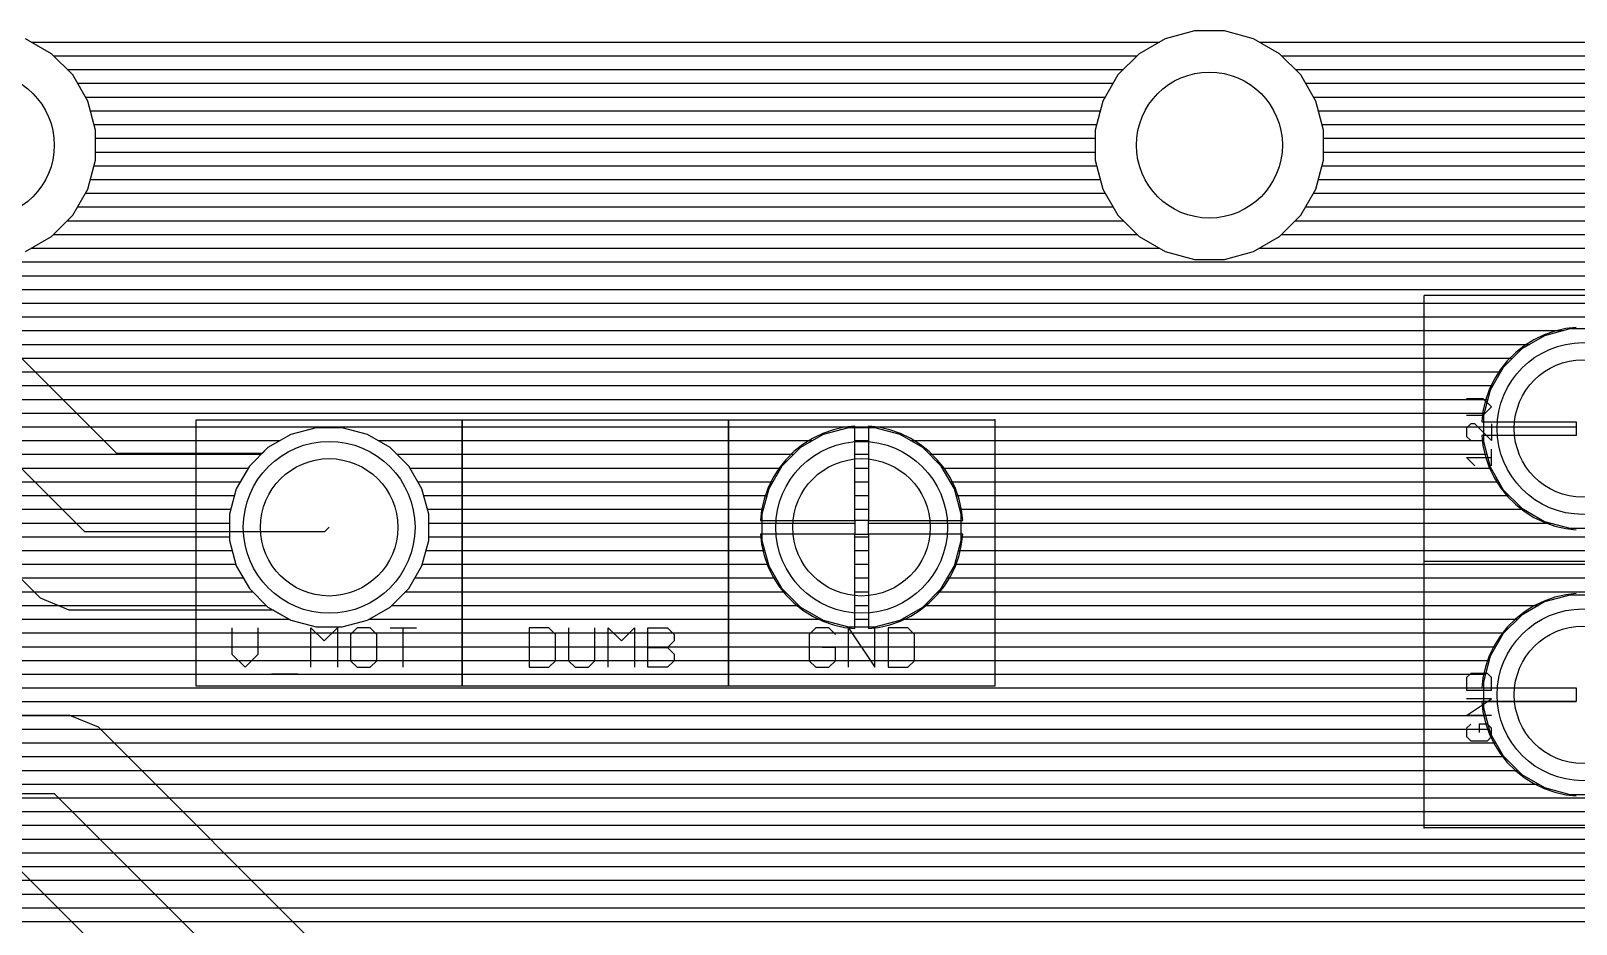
# Model space of a CAD drawing. Extents: x 0 to 5.05, y 0 to 8.75.
# Drawn here: x 1.378 to 3.177, y 2.093 to 3.133 of the extents above; entities that cross this region are included whole.
import ezdxf

# ---------------------------------------------------------------- set-up
doc = ezdxf.new("R2010")
doc.units = 0
for name, color, linetype in [('1', 22, 'CONTINUOUS'), ('16', 175, 'CONTINUOUS'), ('17', 82, 'CONTINUOUS'), ('20', 6, 'CONTINUOUS'), ('21', 253, 'CONTINUOUS'), ('23', 7, 'CONTINUOUS'), ('44', 253, 'CONTINUOUS'), ('51', 253, 'CONTINUOUS')]:
    doc.layers.add(name, color=color, linetype=linetype)

# ---------------------------------------------------------------- blocks, each defined once
blk = doc.blocks.new('ROUNDP')
blk.add_circle((0, 0), 0.5)

msp = doc.modelspace()

# ---------------------------------------------------------------- linework, layer by layer
at = {"layer": '1'}
for p, q in [((2.73249, 3.133), (2.698664, 3.123936)), ((2.76751, 3.133), (2.73249, 3.133)), ((2.801336, 3.123936), (2.76751, 3.133)), ((1.401664, 3.106426), (1.371336, 3.123936)), ((1.378154, 3.12), (2.691846, 3.12)), ((2.698664, 3.123936), (2.668336, 3.106426)), ((2.831664, 3.106426), (2.801336, 3.123936)), ((2.808154, 3.12), (4.334, 3.12)), ((1.426426, 3.081664), (1.401664, 3.106426)), ((1.40409, 3.104), (2.66591, 3.104)), ((2.668336, 3.106426), (2.643573, 3.081664)), ((2.856426, 3.081664), (2.831664, 3.106426)), ((2.83409, 3.104), (4.334, 3.104)), ((1.42009, 3.088), (2.64991, 3.088)), ((1.443936, 3.051336), (1.426426, 3.081664)), ((2.643573, 3.081664), (2.626064, 3.051336)), ((2.85009, 3.088), (4.334, 3.088)), ((2.873936, 3.051336), (2.856426, 3.081664)), ((1.432006, 3.072), (2.637994, 3.072)), ((2.862006, 3.072), (4.334, 3.072)), ((1.441243, 3.056), (2.628757, 3.056)), ((1.453, 3.01751), (1.443936, 3.051336)), ((2.626064, 3.051336), (2.617, 3.01751)), ((2.871243, 3.056), (4.334, 3.056)), ((2.883, 3.01751), (2.873936, 3.051336)), ((1.446974, 3.04), (2.623026, 3.04)), ((1.451261, 3.024), (2.618739, 3.024)), ((2.876974, 3.04), (4.334, 3.04)), ((2.881261, 3.024), (4.334, 3.024)), ((1.453, 2.98249), (1.453, 3.01751)), ((1.453, 3.008), (2.617, 3.008)), ((2.617, 3.01751), (2.617, 2.98249)), ((2.883, 2.98249), (2.883, 3.01751)), ((2.883, 3.008), (4.334, 3.008)), ((1.453, 2.992), (2.617, 2.992)), ((2.883, 2.992), (4.334, 2.992)), ((1.443936, 2.948664), (1.453, 2.98249)), ((1.451261, 2.976), (2.618739, 2.976)), ((2.617, 2.98249), (2.626064, 2.948664)), ((2.873936, 2.948664), (2.883, 2.98249)), ((2.881261, 2.976), (4.334, 2.976)), ((1.446974, 2.96), (2.623026, 2.96)), ((2.876974, 2.96), (4.334, 2.96)), ((1.426426, 2.918336), (1.443936, 2.948664)), ((1.441243, 2.944), (2.628756, 2.944)), ((2.626064, 2.948664), (2.643573, 2.918336)), ((2.856426, 2.918336), (2.873936, 2.948664)), ((2.871243, 2.944), (4.334, 2.944)), ((1.401664, 2.893573), (1.426426, 2.918336)), ((1.432006, 2.928), (2.637994, 2.928)), ((2.643573, 2.918336), (2.668336, 2.893573)), ((2.831664, 2.893573), (2.856426, 2.918336)), ((2.862006, 2.928), (4.334, 2.928)), ((1.42009, 2.912), (2.649909, 2.912)), ((2.85009, 2.912), (4.334, 2.912)), ((1.371336, 2.876064), (1.401664, 2.893573)), ((1.378154, 2.88), (2.691846, 2.88)), ((1.40409, 2.896), (2.665909, 2.896)), ((2.668336, 2.893573), (2.698664, 2.876064)), ((2.801336, 2.876064), (2.831664, 2.893573)), ((2.808154, 2.88), (4.334, 2.88)), ((2.83409, 2.896), (4.334, 2.896)), ((0.751, 2.864), (4.334, 2.864)), ((2.698664, 2.876064), (2.73249, 2.867)), ((2.73249, 2.867), (2.76751, 2.867)), ((2.76751, 2.867), (2.801336, 2.876064)), ((0.750537, 2.848), (4.334, 2.848)), ((0.74625, 2.832), (4.334, 2.832)), ((0.740655, 2.816), (4.334, 2.816)), ((0.731417, 2.8), (4.334, 2.8)), ((0.718049, 2.784), (3.15418, 2.784)), ((3.127831, 2.773439), (3.116609, 2.766388)), ((3.139772, 2.779189), (3.127831, 2.773439)), ((3.152282, 2.783567), (3.139772, 2.779189)), ((3.165203, 2.786516), (3.152282, 2.783567)), ((3.177, 2.787845), (3.165203, 2.786516)), ((0.698991, 2.768), (3.119175, 2.768)), ((3.106247, 2.758124), (3.096876, 2.748753)), ((3.116609, 2.766388), (3.106247, 2.758124)), ((0.048, 2.736), (3.08711, 2.736)), ((0.661468, 2.752), (3.100123, 2.752)), ((3.088612, 2.738391), (3.081561, 2.727169)), ((3.096876, 2.748753), (3.088612, 2.738391)), ((0.048, 2.72), (3.078109, 2.72)), ((3.081561, 2.727169), (3.07581, 2.715228)), ((0.048, 2.704), (3.071882, 2.704)), ((3.071433, 2.702718), (3.068484, 2.689797)), ((3.07581, 2.715228), (3.071433, 2.702718)), ((0.048, 2.688), (3.068281, 2.688)), ((3.068484, 2.689797), (3.067155, 2.678)), ((0.048, 2.672), (3.176999, 2.672)), ((1.680226, 2.663095), (1.653774, 2.647823)), ((1.709728, 2.671), (1.680226, 2.663095)), ((1.740272, 2.671), (1.709728, 2.671)), ((1.769774, 2.663095), (1.740272, 2.671)), ((1.796226, 2.647823), (1.769774, 2.663095)), ((2.300226, 2.663095), (2.273774, 2.647823)), ((2.329728, 2.671), (2.300226, 2.663095)), ((2.360272, 2.671), (2.329728, 2.671)), ((2.389774, 2.663095), (2.360272, 2.671)), ((2.416226, 2.647823), (2.389774, 2.663095)), ((3.067155, 2.678), (3.176999, 2.678)), ((3.176999, 2.678), (3.176999, 2.662)), ((0.692063, 2.656), (1.667937, 2.656)), ((1.653774, 2.647823), (1.632177, 2.626226)), ((1.782063, 2.656), (2.287937, 2.656)), ((1.817823, 2.626226), (1.796226, 2.647823)), ((2.273774, 2.647823), (2.252177, 2.626226)), ((2.402063, 2.656), (3.067831, 2.656)), ((2.437823, 2.626226), (2.416226, 2.647823)), ((3.176999, 2.662), (3.067155, 2.662)), ((3.067155, 2.662), (3.068484, 2.650203)), ((3.068484, 2.650203), (3.071433, 2.637282)), ((0.714049, 2.64), (1.645951, 2.64)), ((1.804049, 2.64), (2.265951, 2.64)), ((2.424049, 2.64), (3.070813, 2.64)), ((3.071433, 2.637282), (3.07581, 2.624772)), ((0.729108, 2.624), (1.630892, 2.624)), ((1.632177, 2.626226), (1.616905, 2.599774)), ((1.833095, 2.599774), (1.817823, 2.626226)), ((1.819108, 2.624), (2.250892, 2.624)), ((2.252177, 2.626226), (2.236905, 2.599774)), ((2.453095, 2.599774), (2.437823, 2.626226)), ((2.439108, 2.624), (3.076182, 2.624)), ((3.07581, 2.624772), (3.081561, 2.612831)), ((3.081561, 2.612831), (3.088612, 2.601609)), ((0.738346, 2.608), (1.621654, 2.608)), ((0.745178, 2.592), (1.614822, 2.592)), ((1.616905, 2.599774), (1.609, 2.570272)), ((1.828346, 2.608), (2.241654, 2.608)), ((1.841, 2.570272), (1.833095, 2.599774)), ((1.835178, 2.592), (2.234822, 2.592)), ((2.236905, 2.599774), (2.229, 2.570272)), ((2.448346, 2.608), (3.084596, 2.608)), ((2.461, 2.570272), (2.453095, 2.599774)), ((2.455178, 2.592), (3.096275, 2.592)), ((3.088612, 2.601609), (3.096876, 2.591247)), ((3.096876, 2.591247), (3.106247, 2.581876)), ((0.749465, 2.576), (1.610535, 2.576)), ((1.839465, 2.576), (2.230535, 2.576)), ((2.459465, 2.576), (3.113615, 2.576)), ((3.106247, 2.581876), (3.116609, 2.573612)), ((3.116609, 2.573612), (3.127831, 2.566561)), ((0.751, 2.56), (1.609, 2.56)), ((1.609, 2.570272), (1.609, 2.539728)), ((1.841, 2.539728), (1.841, 2.570272)), ((1.841, 2.56), (2.229, 2.56)), ((2.229, 2.570272), (2.229, 2.539728)), ((2.461, 2.539728), (2.461, 2.570272)), ((2.461, 2.56), (3.142088, 2.56)), ((3.127831, 2.566561), (3.139772, 2.56081)), ((3.139772, 2.56081), (3.152282, 2.556433)), ((3.152282, 2.556433), (3.165203, 2.553484)), ((0.751, 2.544), (1.609, 2.544)), ((1.609, 2.539728), (1.616905, 2.510226)), ((1.833095, 2.510226), (1.841, 2.539728)), ((1.841, 2.544), (2.229, 2.544)), ((2.229, 2.539728), (2.236905, 2.510226)), ((2.453095, 2.510226), (2.461, 2.539728)), ((2.461, 2.544), (4.334, 2.544)), ((3.165203, 2.553484), (3.177, 2.552155)), ((0.747857, 2.528), (1.612142, 2.528)), ((1.837857, 2.528), (2.232142, 2.528)), ((2.457857, 2.528), (4.334, 2.528)), ((0.74357, 2.512), (1.61643, 2.512)), ((1.616905, 2.510226), (1.632177, 2.483774)), ((1.817823, 2.483774), (1.833095, 2.510226)), ((1.83357, 2.512), (2.23643, 2.512)), ((2.236905, 2.510226), (2.252177, 2.483774)), ((2.437823, 2.483774), (2.453095, 2.510226)), ((2.45357, 2.512), (4.334, 2.512)), ((0.734882, 2.496), (1.625118, 2.496)), ((1.632177, 2.483774), (1.653774, 2.462177)), ((1.796226, 2.462177), (1.817823, 2.483774)), ((1.824882, 2.496), (2.245118, 2.496)), ((2.252177, 2.483774), (2.273774, 2.462177)), ((2.416226, 2.462177), (2.437823, 2.483774)), ((2.444882, 2.496), (4.334, 2.496)), ((0.724049, 2.48), (1.635951, 2.48)), ((1.814049, 2.48), (2.255951, 2.48)), ((2.434049, 2.48), (4.334, 2.48)), ((3.140226, 2.468095), (3.113774, 2.452823)), ((3.169728, 2.476), (3.140226, 2.468095)), ((3.200272, 2.476), (3.169728, 2.476)), ((0.681671, 2.448), (1.678329, 2.448)), ((0.708049, 2.464), (1.651951, 2.464)), ((1.653774, 2.462177), (1.680226, 2.446905)), ((1.769774, 2.446905), (1.796226, 2.462177)), ((1.771671, 2.448), (2.298329, 2.448)), ((1.798049, 2.464), (2.271951, 2.464)), ((2.273774, 2.462177), (2.300226, 2.446905)), ((2.389774, 2.446905), (2.416226, 2.462177)), ((2.391671, 2.448), (3.108951, 2.448)), ((2.418049, 2.464), (3.133133, 2.464)), ((3.113774, 2.452823), (3.092177, 2.431226)), ((0.048, 2.432), (3.092951, 2.432)), ((1.680226, 2.446905), (1.709728, 2.439)), ((1.709728, 2.439), (1.740272, 2.439)), ((1.740272, 2.439), (1.769774, 2.446905)), ((2.300226, 2.446905), (2.329728, 2.439)), ((2.329728, 2.439), (2.360272, 2.439)), ((2.360272, 2.439), (2.389774, 2.446905)), ((3.092177, 2.431226), (3.076905, 2.404774)), ((0.048, 2.416), (3.083386, 2.416)), ((0.048, 2.4), (3.075626, 2.4)), ((3.076905, 2.404774), (3.069, 2.375272)), ((0.048, 2.384), (3.071339, 2.384)), ((3.069, 2.375272), (3.069, 2.344728)), ((0.048, 2.368), (3.069, 2.368)), ((0.68167, 2.352), (3.069, 2.352)), ((3.069, 2.344728), (3.076905, 2.315226)), ((0.708049, 2.336), (3.071339, 2.336)), ((0.724049, 2.32), (3.075626, 2.32)), ((0.734882, 2.304), (3.083386, 2.304)), ((3.076905, 2.315226), (3.092177, 2.288774)), ((0.74357, 2.288), (3.092951, 2.288)), ((3.092177, 2.288774), (3.113774, 2.267177)), ((0.747857, 2.272), (3.108951, 2.272)), ((3.113774, 2.267177), (3.140226, 2.251905)), ((0.751, 2.256), (3.133133, 2.256)), ((3.140226, 2.251905), (3.169728, 2.244)), ((0.751, 2.24), (3.404, 2.24)), ((3.169728, 2.244), (3.200272, 2.244)), ((0.749465, 2.224), (3.404, 2.224)), ((0.745178, 2.208), (3.404, 2.208)), ((0.738346, 2.192), (3.404, 2.192)), ((0.714049, 2.16), (3.404, 2.16)), ((0.729108, 2.176), (3.404, 2.176)), ((0.692063, 2.144), (3.404, 2.144)), ((0.048, 2.128), (3.404, 2.128)), ((0.048, 2.112), (3.404, 2.112)), ((0.048, 2.096), (3.404, 2.096))]:
    msp.add_line(p, q, dxfattribs=at)
at = {"layer": '16'}
for p, q in [((2.73249, 3.133), (2.698664, 3.123936)), ((2.76751, 3.133), (2.73249, 3.133)), ((2.801336, 3.123936), (2.76751, 3.133)), ((1.401664, 3.106426), (1.371336, 3.123936)), ((1.378154, 3.12), (2.691846, 3.12)), ((2.698664, 3.123936), (2.668336, 3.106426)), ((2.831664, 3.106426), (2.801336, 3.123936)), ((2.808154, 3.12), (3.404, 3.12)), ((1.426426, 3.081664), (1.401664, 3.106426)), ((1.40409, 3.104), (2.66591, 3.104)), ((2.668336, 3.106426), (2.643573, 3.081664)), ((2.856426, 3.081664), (2.831664, 3.106426)), ((2.83409, 3.104), (3.404, 3.104)), ((1.42009, 3.088), (2.64991, 3.088)), ((1.443936, 3.051336), (1.426426, 3.081664)), ((2.643573, 3.081664), (2.626064, 3.051336)), ((2.85009, 3.088), (3.404, 3.088)), ((2.873936, 3.051336), (2.856426, 3.081664)), ((1.432006, 3.072), (2.637994, 3.072)), ((2.862006, 3.072), (3.404, 3.072)), ((1.441243, 3.056), (2.628757, 3.056)), ((1.453, 3.01751), (1.443936, 3.051336)), ((2.626064, 3.051336), (2.617, 3.01751)), ((2.871243, 3.056), (3.404, 3.056)), ((2.883, 3.01751), (2.873936, 3.051336)), ((1.446974, 3.04), (2.623026, 3.04)), ((1.451261, 3.024), (2.618739, 3.024)), ((2.876974, 3.04), (3.404, 3.04)), ((2.881261, 3.024), (3.404, 3.024)), ((1.453, 2.98249), (1.453, 3.01751)), ((1.453, 3.008), (2.617, 3.008)), ((2.617, 3.01751), (2.617, 2.98249)), ((2.883, 2.98249), (2.883, 3.01751)), ((2.883, 3.008), (3.404, 3.008)), ((1.453, 2.992), (2.617, 2.992)), ((2.883, 2.992), (3.404, 2.992)), ((1.443936, 2.948664), (1.453, 2.98249)), ((1.451261, 2.976), (2.618739, 2.976)), ((2.617, 2.98249), (2.626064, 2.948664)), ((2.873936, 2.948664), (2.883, 2.98249)), ((2.881261, 2.976), (3.404, 2.976)), ((1.446974, 2.96), (2.623026, 2.96)), ((2.876974, 2.96), (3.404, 2.96)), ((1.477693, 2.641), (1.176547, 2.942146)), ((1.426426, 2.918336), (1.443936, 2.948664)), ((1.441243, 2.944), (2.628756, 2.944)), ((2.626064, 2.948664), (2.643573, 2.918336)), ((2.856426, 2.918336), (2.873936, 2.948664)), ((2.871243, 2.944), (3.404, 2.944)), ((1.401664, 2.893573), (1.426426, 2.918336)), ((1.432006, 2.928), (2.637994, 2.928)), ((2.643573, 2.918336), (2.668336, 2.893573)), ((2.831664, 2.893573), (2.856426, 2.918336)), ((2.862006, 2.928), (3.404, 2.928)), ((1.42009, 2.912), (2.649909, 2.912)), ((2.85009, 2.912), (3.404, 2.912)), ((1.371336, 2.876064), (1.401664, 2.893573)), ((1.378154, 2.88), (2.691846, 2.88)), ((1.40409, 2.896), (2.665909, 2.896)), ((2.668336, 2.893573), (2.698664, 2.876064)), ((2.801336, 2.876064), (2.831664, 2.893573)), ((2.808154, 2.88), (3.404, 2.88)), ((2.83409, 2.896), (3.404, 2.896)), ((1.125, 2.865), (1.44, 2.55)), ((1.254693, 2.864), (3.404, 2.864)), ((2.698664, 2.876064), (2.73249, 2.867)), ((2.73249, 2.867), (2.76751, 2.867)), ((2.76751, 2.867), (2.801336, 2.876064)), ((1.270693, 2.848), (3.404, 2.848)), ((1.286693, 2.832), (3.404, 2.832)), ((1.302693, 2.816), (3.404, 2.816)), ((1.318693, 2.8), (3.404, 2.8)), ((1.334693, 2.784), (3.162265, 2.784)), ((3.140226, 2.778095), (3.113774, 2.762823)), ((3.169728, 2.786), (3.140226, 2.778095)), ((3.200272, 2.786), (3.169728, 2.786)), ((1.350693, 2.768), (3.122741, 2.768)), ((3.113774, 2.762823), (3.092177, 2.741226)), ((1.366693, 2.752), (3.102951, 2.752)), ((1.382693, 2.736), (3.08916, 2.736)), ((3.092177, 2.741226), (3.076905, 2.714774)), ((1.398693, 2.72), (3.079922, 2.72)), ((1.414693, 2.704), (3.074018, 2.704)), ((3.076905, 2.714774), (3.069, 2.685272)), ((1.430693, 2.688), (3.069731, 2.688)), ((3.069, 2.685272), (3.069, 2.654728)), ((1.446693, 2.672), (2.329499, 2.672)), ((1.680226, 2.663095), (1.653774, 2.647823)), ((1.709728, 2.671), (1.680226, 2.663095)), ((1.740272, 2.671), (1.709728, 2.671)), ((1.769774, 2.663095), (1.740272, 2.671)), ((1.796226, 2.647823), (1.769774, 2.663095)), ((2.299772, 2.664189), (2.287831, 2.658439)), ((2.312282, 2.668567), (2.299772, 2.664189)), ((2.325203, 2.671516), (2.312282, 2.668567)), ((2.337, 2.672845), (2.325203, 2.671516)), ((2.337, 2.563), (2.337, 2.672845)), ((2.337, 2.672), (2.353, 2.672)), ((2.353, 2.672845), (2.353, 2.563)), ((2.364797, 2.671516), (2.353, 2.672845)), ((2.360501, 2.672), (3.069, 2.672)), ((2.377718, 2.668567), (2.364797, 2.671516)), ((2.390228, 2.664189), (2.377718, 2.668567)), ((2.402169, 2.658439), (2.390228, 2.664189)), ((1.462693, 2.656), (1.667937, 2.656)), ((1.653774, 2.647823), (1.646951, 2.641)), ((1.782063, 2.656), (2.28395, 2.656)), ((1.817823, 2.626226), (1.796226, 2.647823)), ((2.276609, 2.651388), (2.266247, 2.643124)), ((2.287831, 2.658439), (2.276609, 2.651388)), ((2.337, 2.656), (2.353, 2.656)), ((2.413391, 2.651388), (2.402169, 2.658439)), ((2.40605, 2.656), (3.069, 2.656)), ((2.423753, 2.643124), (2.413391, 2.651388)), ((3.069, 2.654728), (3.076905, 2.625226)), ((1.646951, 2.641), (1.477693, 2.641)), ((1.804049, 2.64), (2.263123, 2.64)), ((2.256876, 2.633753), (2.248612, 2.623391)), ((2.266247, 2.643124), (2.256876, 2.633753)), ((2.337, 2.64), (2.353, 2.64)), ((2.433124, 2.633753), (2.423753, 2.643124)), ((2.426877, 2.64), (3.072946, 2.64)), ((2.441388, 2.623391), (2.433124, 2.633753)), ((1.833095, 2.599774), (1.817823, 2.626226)), ((1.819108, 2.624), (2.249098, 2.624)), ((2.241561, 2.612169), (2.23581, 2.600228)), ((2.248612, 2.623391), (2.241561, 2.612169)), ((2.337, 2.624), (2.353, 2.624)), ((2.440902, 2.624), (3.077613, 2.624)), ((2.448439, 2.612169), (2.441388, 2.623391)), ((2.454189, 2.600228), (2.448439, 2.612169)), ((3.076905, 2.625226), (3.092177, 2.598774)), ((1.828346, 2.608), (2.239553, 2.608)), ((1.841, 2.570272), (1.833095, 2.599774)), ((1.835178, 2.592), (2.232931, 2.592)), ((2.23581, 2.600228), (2.231433, 2.587718)), ((2.337, 2.608), (2.353, 2.608)), ((2.337, 2.592), (2.353, 2.592)), ((2.450447, 2.608), (3.08685, 2.608)), ((2.458567, 2.587718), (2.454189, 2.600228)), ((2.457069, 2.592), (3.098951, 2.592)), ((3.092177, 2.598774), (3.113774, 2.577177)), ((1.839465, 2.576), (2.228759, 2.576)), ((2.228484, 2.574797), (2.227155, 2.563)), ((2.231433, 2.587718), (2.228484, 2.574797)), ((2.337, 2.576), (2.353, 2.576)), ((2.461516, 2.574797), (2.458567, 2.587718)), ((2.461241, 2.576), (3.115813, 2.576)), ((2.462845, 2.563), (2.461516, 2.574797)), ((3.113774, 2.577177), (3.140226, 2.561905)), ((1.72, 2.55), (1.725, 2.555)), ((1.841, 2.539728), (1.841, 2.570272)), ((1.841, 2.56), (2.336999, 2.56)), ((2.227155, 2.563), (2.336999, 2.563)), ((2.336999, 2.563), (2.336999, 2.547)), ((2.353, 2.563), (2.337, 2.563)), ((2.353, 2.547), (2.353, 2.563)), ((2.353, 2.563), (2.462845, 2.563)), ((2.353, 2.56), (3.147336, 2.56)), ((3.140226, 2.561905), (3.169728, 2.554)), ((1.44, 2.55), (1.72, 2.55)), ((1.833095, 2.510226), (1.841, 2.539728)), ((1.841, 2.544), (2.227493, 2.544)), ((2.336999, 2.547), (2.227155, 2.547)), ((2.227155, 2.547), (2.228484, 2.535203)), ((2.337, 2.437155), (2.337, 2.546999)), ((2.337, 2.546999), (2.353, 2.546999)), ((2.337, 2.544), (2.353, 2.544)), ((2.462845, 2.547), (2.353, 2.547)), ((2.353, 2.546999), (2.353, 2.437155)), ((2.461516, 2.535203), (2.462845, 2.547)), ((2.462507, 2.544), (3.404, 2.544)), ((3.169728, 2.554), (3.200272, 2.554)), ((1.837857, 2.528), (2.230128, 2.528)), ((2.228484, 2.535203), (2.231433, 2.522282)), ((2.231433, 2.522282), (2.23581, 2.509772)), ((2.337, 2.528), (2.353, 2.528)), ((2.454189, 2.509772), (2.458567, 2.522282)), ((2.458567, 2.522282), (2.461516, 2.535203)), ((2.459872, 2.528), (3.404, 2.528)), ((1.817823, 2.483774), (1.833095, 2.510226)), ((1.83357, 2.512), (2.235031, 2.512)), ((2.23581, 2.509772), (2.241561, 2.497831)), ((2.337, 2.512), (2.353, 2.512)), ((2.448439, 2.497831), (2.454189, 2.509772)), ((2.454969, 2.512), (3.404, 2.512)), ((1.362854, 2.498453), (1.388453, 2.472854)), ((1.796226, 2.462177), (1.817823, 2.483774)), ((1.824882, 2.496), (2.242711, 2.496)), ((2.241561, 2.497831), (2.248612, 2.486609)), ((2.248612, 2.486609), (2.256876, 2.476247)), ((2.337, 2.496), (2.353, 2.496)), ((2.433124, 2.476247), (2.441388, 2.486609)), ((2.441388, 2.486609), (2.448439, 2.497831)), ((2.447288, 2.496), (3.404, 2.496)), ((0.726117, 2.48), (1.381307, 2.48)), ((1.388453, 2.472854), (1.421899, 2.459)), ((1.814049, 2.48), (2.253883, 2.48)), ((2.256876, 2.476247), (2.266247, 2.466876)), ((2.266247, 2.466876), (2.276609, 2.458612)), ((2.337, 2.48), (2.353, 2.48)), ((2.413391, 2.458612), (2.423753, 2.466876)), ((2.423753, 2.466876), (2.433124, 2.476247)), ((2.436117, 2.48), (3.404, 2.48)), ((3.139772, 2.469189), (3.127831, 2.463439)), ((3.152282, 2.473567), (3.139772, 2.469189)), ((3.165203, 2.476516), (3.152282, 2.473567)), ((3.177, 2.477845), (3.165203, 2.476516)), ((0.684774, 2.448), (1.678329, 2.448)), ((0.710147, 2.464), (1.409828, 2.464)), ((1.421899, 2.459), (1.659277, 2.459)), ((1.659277, 2.459), (1.680226, 2.446905)), ((1.769774, 2.446905), (1.796226, 2.462177)), ((1.771671, 2.448), (2.295225, 2.448)), ((1.798049, 2.464), (2.269853, 2.464)), ((2.276609, 2.458612), (2.287831, 2.451561)), ((2.287831, 2.451561), (2.299772, 2.44581)), ((2.337, 2.464), (2.353, 2.464)), ((2.337, 2.448), (2.353, 2.448)), ((2.390228, 2.44581), (2.402169, 2.451561)), ((2.394774, 2.448), (3.106123, 2.448)), ((2.402169, 2.451561), (2.413391, 2.458612)), ((2.420147, 2.464), (3.128996, 2.464)), ((3.106247, 2.448124), (3.096876, 2.438753)), ((3.116609, 2.456388), (3.106247, 2.448124)), ((3.127831, 2.463439), (3.116609, 2.456388)), ((0.048, 2.432), (3.091491, 2.432)), ((1.680226, 2.446905), (1.709728, 2.439)), ((1.709728, 2.439), (1.740272, 2.439)), ((1.740272, 2.439), (1.769774, 2.446905)), ((2.299772, 2.44581), (2.312282, 2.441433)), ((2.312282, 2.441433), (2.325203, 2.438484)), ((2.325203, 2.438484), (2.337, 2.437155)), ((2.353, 2.437155), (2.364797, 2.438484)), ((2.364797, 2.438484), (2.377718, 2.441433)), ((2.377718, 2.441433), (2.390228, 2.44581)), ((3.096876, 2.438753), (3.088612, 2.428391)), ((0.048, 2.416), (3.080998, 2.416)), ((3.081561, 2.417169), (3.07581, 2.405228)), ((3.088612, 2.428391), (3.081561, 2.417169)), ((0.048, 2.4), (3.073981, 2.4)), ((3.07581, 2.405228), (3.071433, 2.392718)), ((0.048, 2.384), (3.069443, 2.384)), ((3.068484, 2.379797), (3.067155, 2.368)), ((3.071433, 2.392718), (3.068484, 2.379797)), ((0.048, 2.368), (3.067155, 2.368)), ((3.067155, 2.368), (3.176999, 2.368)), ((3.176999, 2.368), (3.176999, 2.352)), ((0.68167, 2.352), (3.176999, 2.352)), ((3.176999, 2.352), (3.067155, 2.352)), ((3.067155, 2.352), (3.068484, 2.340203)), ((3.068484, 2.340203), (3.071433, 2.327282)), ((1.423101, 2.336), (0.708049, 2.336)), ((0.708049, 2.336), (3.069443, 2.336)), ((1.456547, 2.322146), (1.423101, 2.336)), ((1.737693, 2.041), (1.456547, 2.322146)), ((3.071433, 2.327282), (3.07581, 2.314772)), ((1.458693, 2.32), (3.073981, 2.32)), ((1.474693, 2.304), (3.080998, 2.304)), ((3.07581, 2.314772), (3.081561, 2.302831)), ((1.490693, 2.288), (3.09149, 2.288)), ((3.081561, 2.302831), (3.088612, 2.291609)), ((3.088612, 2.291609), (3.096876, 2.281247)), ((1.506693, 2.272), (3.106123, 2.272)), ((3.096876, 2.281247), (3.106247, 2.271876)), ((3.106247, 2.271876), (3.116609, 2.263612)), ((1.522693, 2.256), (3.128996, 2.256)), ((3.116609, 2.263612), (3.127831, 2.256561)), ((3.127831, 2.256561), (3.139772, 2.25081)), ((3.139772, 2.25081), (3.152282, 2.246433)), ((0.635, 2.245), (1.405, 2.245)), ((1.405, 2.245), (1.725, 1.925)), ((1.538693, 2.24), (4.334, 2.24)), ((3.152282, 2.246433), (3.165203, 2.243484)), ((3.165203, 2.243484), (3.177, 2.242155)), ((1.554693, 2.224), (4.334, 2.224)), ((1.570693, 2.208), (4.334, 2.208)), ((1.586693, 2.192), (4.334, 2.192)), ((1.602693, 2.176), (4.334, 2.176)), ((1.618693, 2.16), (4.334, 2.16)), ((1.367307, 2.154), (1.609, 1.912307)), ((1.634693, 2.144), (4.334, 2.144)), ((0.048, 2.128), (1.393307, 2.128)), ((1.650693, 2.128), (4.334, 2.128)), ((0.048, 2.112), (1.409307, 2.112)), ((1.666693, 2.112), (4.334, 2.112)), ((0.048, 2.096), (1.425307, 2.096)), ((1.682693, 2.096), (4.334, 2.096))]:
    msp.add_line(p, q, dxfattribs=at)
at = {"layer": '20'}
for centre in [(1.32, 3), (2.75, 3)]:
    msp.add_circle(centre, 0.085, dxfattribs=at)
at = {"layer": '21'}
for p, q in [((3.068825, 2.70478), (3.049475, 2.70478)), ((3.0785, 2.695105), (3.068825, 2.70478)), ((3.049475, 2.68543), (3.068825, 2.68543)), ((3.068825, 2.68543), (3.0785, 2.695105)), ((3.054313, 2.675315), (3.049475, 2.670477)), ((3.049475, 2.670477), (3.049475, 2.660803)), ((3.05915, 2.675315), (3.054313, 2.675315)), ((3.0785, 2.655965), (3.05915, 2.675315)), ((3.0785, 2.675315), (3.0785, 2.655965)), ((3.049475, 2.660803), (3.054313, 2.655965)), ((3.0785, 2.6265), (3.0785, 2.64585)), ((3.05915, 2.6265), (3.049475, 2.636175)), ((3.049475, 2.636175), (3.0785, 2.636175)), ((1.611803, 2.438039), (1.611803, 2.407346)), ((1.642496, 2.407346), (1.642496, 2.438039)), ((1.703882, 2.392), (1.703882, 2.438039)), ((1.703882, 2.438039), (1.719228, 2.422693)), ((1.719228, 2.422693), (1.734575, 2.438039)), ((1.734575, 2.438039), (1.734575, 2.392)), ((1.757594, 2.438039), (1.749921, 2.430366)), ((1.749921, 2.430366), (1.749921, 2.399673)), ((1.772941, 2.438039), (1.757594, 2.438039)), ((1.780614, 2.430366), (1.772941, 2.438039)), ((1.780614, 2.399673), (1.780614, 2.430366)), ((1.79596, 2.438039), (1.826653, 2.438039)), ((1.811307, 2.392), (1.811307, 2.438039)), ((1.957843, 2.438039), (1.957843, 2.392)), ((1.980862, 2.438039), (1.957843, 2.438039)), ((1.988535, 2.430366), (1.980862, 2.438039)), ((1.988535, 2.399673), (1.988535, 2.430366)), ((2.003882, 2.438039), (2.003882, 2.399673)), ((2.034575, 2.399673), (2.034575, 2.438039)), ((2.049921, 2.392), (2.049921, 2.438039)), ((2.049921, 2.438039), (2.065267, 2.422693)), ((2.065267, 2.422693), (2.080614, 2.438039)), ((2.080614, 2.438039), (2.080614, 2.392)), ((2.09596, 2.392), (2.09596, 2.438039)), ((2.09596, 2.438039), (2.11898, 2.438039)), ((2.11898, 2.438039), (2.126653, 2.430366)), ((2.126653, 2.430366), (2.126653, 2.422693)), ((2.291555, 2.438039), (2.283882, 2.430366)), ((2.283882, 2.430366), (2.283882, 2.399673)), ((2.306902, 2.438039), (2.291555, 2.438039)), ((2.314575, 2.430366), (2.306902, 2.438039)), ((2.329921, 2.392), (2.329921, 2.438039)), ((2.329921, 2.438039), (2.360614, 2.392)), ((2.360614, 2.392), (2.360614, 2.438039)), ((2.375961, 2.438039), (2.375961, 2.392)), ((2.39898, 2.438039), (2.375961, 2.438039)), ((2.406653, 2.430366), (2.39898, 2.438039)), ((2.406653, 2.399673), (2.406653, 2.430366)), ((2.09596, 2.41502), (2.11898, 2.41502)), ((2.126653, 2.422693), (2.11898, 2.41502)), ((2.11898, 2.41502), (2.126653, 2.407346)), ((2.314575, 2.41502), (2.299228, 2.41502)), ((2.314575, 2.399673), (2.314575, 2.41502)), ((1.611803, 2.407346), (1.62715, 2.392)), ((1.62715, 2.392), (1.642496, 2.407346)), ((1.749921, 2.399673), (1.757594, 2.392)), ((1.772941, 2.392), (1.780614, 2.399673)), ((1.980862, 2.392), (1.988535, 2.399673)), ((2.003882, 2.399673), (2.011555, 2.392)), ((2.026901, 2.392), (2.034575, 2.399673)), ((2.126653, 2.399673), (2.11898, 2.392)), ((2.126653, 2.407346), (2.126653, 2.399673)), ((2.283882, 2.399673), (2.291555, 2.392)), ((2.306902, 2.392), (2.314575, 2.399673)), ((2.39898, 2.392), (2.406653, 2.399673)), ((1.657843, 2.384327), (1.688535, 2.384327)), ((1.757594, 2.392), (1.772941, 2.392)), ((1.957843, 2.392), (1.980862, 2.392)), ((2.011555, 2.392), (2.026901, 2.392)), ((2.11898, 2.392), (2.09596, 2.392)), ((2.291555, 2.392), (2.306902, 2.392)), ((2.375961, 2.392), (2.39898, 2.392)), ((3.054313, 2.38478), (3.049475, 2.379943)), ((3.049475, 2.379943), (3.049475, 2.36543)), ((3.073663, 2.38478), (3.054313, 2.38478)), ((3.0785, 2.379943), (3.073663, 2.38478)), ((3.0785, 2.36543), (3.0785, 2.379943)), ((3.049475, 2.36543), (3.0785, 2.36543)), ((3.049475, 2.335965), (3.0785, 2.355315)), ((3.0785, 2.355315), (3.049475, 2.355315)), ((3.0785, 2.335965), (3.049475, 2.335965)), ((3.054313, 2.32585), (3.049475, 2.321012)), ((3.073663, 2.32585), (3.063988, 2.32585)), ((3.063988, 2.32585), (3.063988, 2.316175)), ((3.0785, 2.321012), (3.073663, 2.32585)), ((3.049475, 2.321012), (3.049475, 2.311337)), ((3.049475, 2.311337), (3.054313, 2.3065)), ((3.054313, 2.3065), (3.073663, 2.3065)), ((3.073663, 2.3065), (3.0785, 2.311337)), ((3.0785, 2.311337), (3.0785, 2.321012))]:
    msp.add_line(p, q, dxfattribs=at)
at = {"layer": '23'}
for p in [(2.5, 2.68), (3, 2.205)]:
    msp.add_point(p, dxfattribs=at)
at = {"layer": '44'}
for centre in [(3.185, 2.67), (1.725, 2.555), (2.345, 2.555), (3.185, 2.36)]:
    msp.add_circle(centre, 0.08, dxfattribs=at)
at = {"layer": '51'}
for p, q in [((3, 2.515), (3, 2.825)), ((3.31, 2.825), (3, 2.825)), ((1.57, 2.37), (1.57, 2.68)), ((1.57, 2.68), (1.88, 2.68)), ((1.88, 2.37), (1.88, 2.68)), ((1.88, 2.68), (2.19, 2.68)), ((1.88, 2.68), (1.88, 2.37)), ((2.19, 2.37), (2.19, 2.68)), ((2.19, 2.68), (2.5, 2.68)), ((2.19, 2.68), (2.19, 2.37)), ((2.5, 2.68), (2.5, 2.37)), ((3, 2.205), (3, 2.515)), ((3.31, 2.515), (3, 2.515)), ((1.88, 2.37), (1.57, 2.37)), ((2.19, 2.37), (1.88, 2.37)), ((2.5, 2.37), (2.19, 2.37)), ((3.31, 2.205), (3, 2.205))]:
    msp.add_line(p, q, dxfattribs=at)

# ---------------------------------------------------------------- block references
at = {"layer": '17', "xscale": 0.2, "yscale": 0.2}
msp.add_blockref('ROUNDP', (3.185, 2.67), dxfattribs=at)
msp.add_blockref('ROUNDP', (3.185, 2.67), dxfattribs=at)
for p, rotation in [((1.725, 2.555), 180), ((1.725, 2.555), 180), ((2.345, 2.555), 180), ((2.345, 2.555), 180), ((3.185, 2.36), 90), ((3.185, 2.36), 90)]:
    msp.add_blockref('ROUNDP', p, dxfattribs=dict(at, rotation=rotation))

doc.saveas('drawing.dxf')
